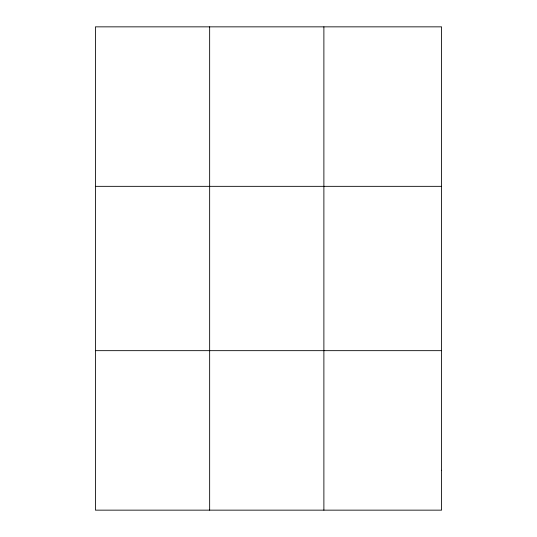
<?xml version="1.0" encoding="UTF-8"?>
<svg xmlns="http://www.w3.org/2000/svg" width="537" height="537" viewBox="0 0 537 537"><rect width="100%" height="100%" fill="white"/><g stroke="black" fill="none" stroke-linecap="round" stroke-linejoin="round"><path stroke-width="0.81" d="M209.652 510.15L209.652 26.85M323.885 510.15L323.885 26.85M95.418 186.339L441.582 186.339M95.418 350.661L441.582 350.661M441.582 470.278L441.582 510.15L95.418 510.15L95.418 26.85L441.582 26.85L441.582 470.278"/></g></svg>
